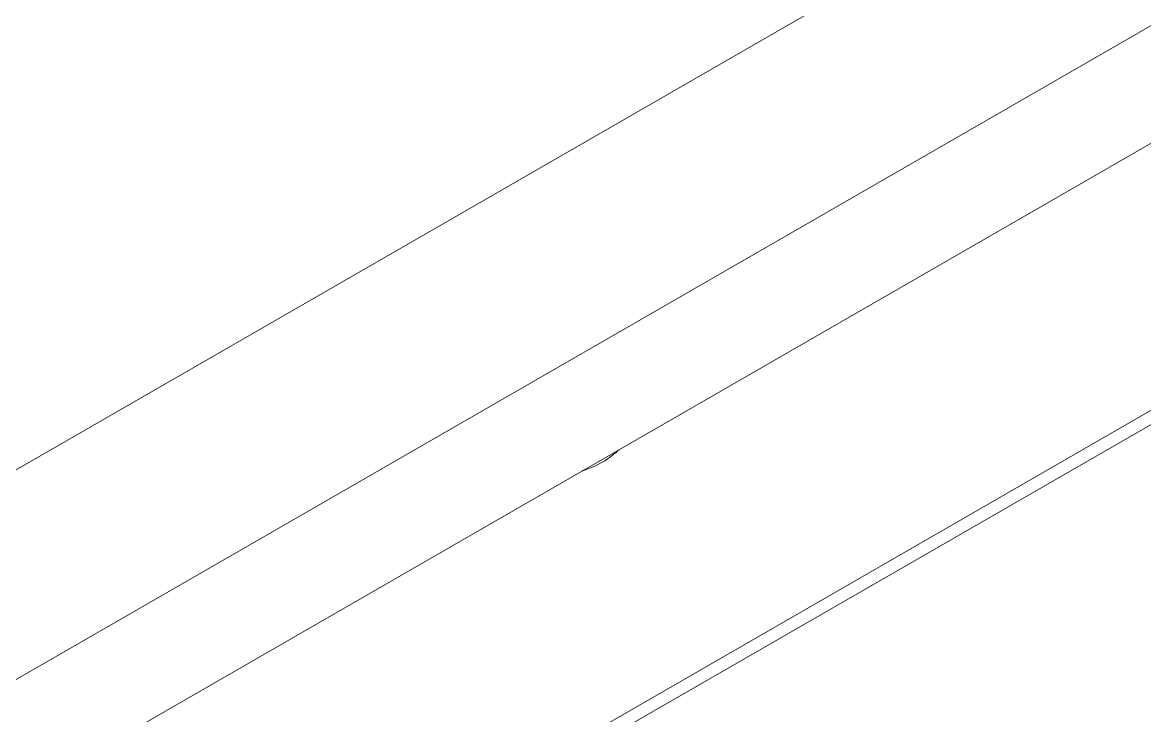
# Model space of a CAD drawing. Header units: millimetres. Extents: x 14 to 1104, y 14 to 850.
# Drawn here: x 900.97 to 918.21, y 616.93 to 627.57 of the extents above; entities that cross this region are included whole.
import ezdxf

# ---------------------------------------------------------------- set-up
doc = ezdxf.new("R2010")
doc.units = ezdxf.units.MM
doc.header["$LTSCALE"] = 4
doc.layers.add('Visible (ANSI)', color=7, linetype='Continuous', lineweight=9)
doc.layers.add('Visible Narrow (ANSI)', color=7, linetype='Continuous', lineweight=9)

msp = doc.modelspace()

# ---------------------------------------------------------------- linework, layer by layer
at = {"layer": 'Visible (ANSI)'}
for p, q in [((889.875, 609.342), (1039.781, 695.668)), ((920.28, 622.75), (894.825, 608.091)), ((920.29, 622.54), (894.834, 607.881))]:
    msp.add_line(p, q, dxfattribs=at)
msp.add_open_spline([(909.566, 620.682), (909.637, 620.704), (909.706, 620.731), (909.902, 620.823), (910.024, 620.902), (910.129, 621.006)], degree=3, knots=[7.5682079, 7.5682079, 7.5682079, 7.5682079, 7.7539793, 7.7539793, 8.1129539, 8.1129539, 8.1129539, 8.1129539], dxfattribs=at)
at = {"layer": 'Visible Narrow (ANSI)'}
for p, q in [((889.835, 611.125), (1039.742, 697.451)), ((961.25, 655.471), (890.546, 614.755))]:
    msp.add_line(p, q, dxfattribs=at)

doc.saveas('drawing.dxf')
